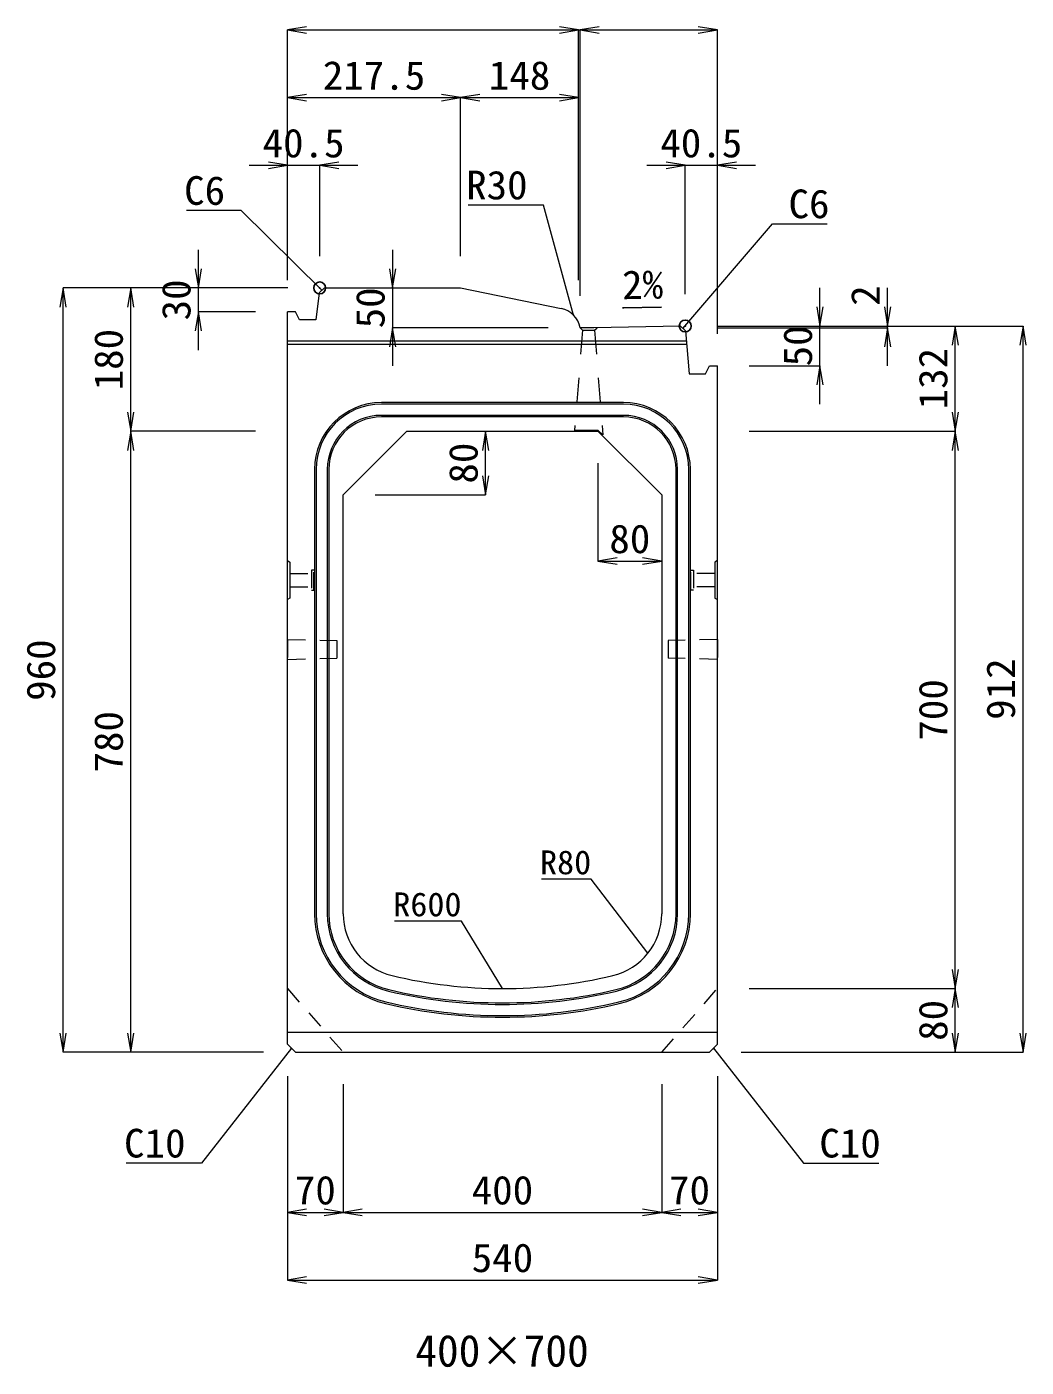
# Model space of a CAD drawing. Units: millimetres at full size. Extents: x -1267 to 18002, y -8040 to 14480.
# Drawn here: x 14337 to 15592, y 9473 to 11156 of the extents above; entities that cross this region are included whole.
import ezdxf
from ezdxf.enums import TextEntityAlignment as Align

# ---------------------------------------------------------------- set-up
doc = ezdxf.new("R2010")
doc.units = ezdxf.units.MM
doc.header["$LTSCALE"] = 30
doc.header["$PDMODE"] = 32
doc.header["$PDSIZE"] = 15
doc.linetypes.add('USER1', pattern=[1.35, 0.75, -0.6])
doc.linetypes.add('USER2', pattern=[2, 1, -1])
for name, color, linetype, lineweight in [('インサート', 3, 'USER1', 9), ('吊りマスター', 4, 'USER1', 9), ('寸法線', 7, 'Continuous', 13), ('引出線', 4, 'Continuous', 13), ('排水孔', 30, 'USER1', 13), ('本体', 2, 'Continuous', 13), ('目地', 132, 'Continuous', 5)]:
    doc.layers.add(name, color=color, linetype=linetype, lineweight=lineweight)
doc.layers.add('作業エリア', color=11, linetype='Continuous')
doc.layers.add('文字', color=7, linetype='Continuous')
doc.styles.add('ＭＳ 明朝', font='')
doc.styles.get('ＭＳ 明朝').set_extended_font_data('MS Mincho')

# ---------------------------------------------------------------- blocks, each defined once
blk = doc.blocks.new('open_arrow')
at = {"color": 0, "linetype": 'Continuous', "lineweight": -2}
blk.add_lwpolyline([(7.5, 1.25), (0, 0), (7.5, -1.25)], dxfattribs=at)

msp = doc.modelspace()

# ---------------------------------------------------------------- linework, layer by layer
at = {"layer": 'インサート'}
for p, q in [((14697.64, 10473.83), (14694.64, 10473.83)), ((14694.64, 10473.83), (14694.64, 10448.83)), ((14697.64, 10448.83), (14697.64, 10473.83)), ((15171.24, 10473.83), (15174.24, 10473.83)), ((15171.24, 10448.83), (15171.24, 10473.83)), ((15174.24, 10473.83), (15174.24, 10448.83)), ((14667.64, 10469.83), (14694.64, 10469.83)), ((14667.64, 10469.83), (14667.64, 10452.83)), ((15201.24, 10469.83), (15174.24, 10469.83)), ((15201.24, 10469.83), (15201.24, 10452.83)), ((14667.64, 10452.83), (14694.64, 10452.83)), ((14694.64, 10448.83), (14697.64, 10448.83)), ((15174.24, 10448.83), (15171.24, 10448.83)), ((15201.24, 10452.83), (15174.24, 10452.83))]:
    msp.add_line(p, q, dxfattribs=at)
at = {"layer": '作業エリア'}
for p in [(14704.94, 10828.33), (15163.94, 10780.55)]:
    msp.add_point(p, dxfattribs=at)
at = {"layer": '吊りマスター'}
for p, q in [((14664.44, 10386.83), (14664.44, 10361.83)), ((14664.44, 10386.83), (14726.44, 10385.33)), ((14726.44, 10385.33), (14726.44, 10363.33)), ((15204.44, 10386.83), (15142.44, 10385.33)), ((15142.44, 10385.33), (15142.44, 10363.33)), ((15204.44, 10386.83), (15204.44, 10361.83)), ((14664.44, 10361.83), (14726.44, 10363.33)), ((15204.44, 10361.83), (15142.44, 10363.33))]:
    msp.add_line(p, q, dxfattribs=at)
at = {"layer": '寸法線'}
for p, q in [((14664.44, 11152.38), (15029.94, 11152.38)), ((14664.44, 10838.33), (14664.44, 11152.38)), ((14981.94, 11152.38), (15079.87, 11152.38)), ((15029.94, 10838.33), (15029.94, 11152.38)), ((15029.94, 10838.33), (15029.94, 11152.38)), ((15031.87, 10818.33), (15031.87, 11152.38)), ((15031.87, 11152.38), (15204.44, 11152.38)), ((15031.87, 10818.33), (15031.87, 11152.38)), ((15204.44, 10815.33), (15204.44, 11152.38)), ((14664.44, 11067.38), (14881.94, 11067.38)), ((14664.44, 10838.33), (14664.44, 11067.38)), ((14881.94, 10868.33), (14881.94, 11067.38)), ((14881.94, 11067.38), (15029.94, 11067.38)), ((14881.94, 10868.33), (14881.94, 11067.38)), ((15029.94, 10838.33), (15029.94, 11067.38)), ((14616.44, 10982.38), (14752.94, 10982.38)), ((14664.44, 10838.33), (14664.44, 10982.38)), ((14704.94, 10868.33), (14704.94, 10982.38)), ((15115.94, 10982.38), (15252.44, 10982.38)), ((15163.94, 10820.55), (15163.94, 10982.38)), ((15204.44, 10770.55), (15204.44, 10982.38)), ((14552.69, 10750.33), (14552.69, 10876.33)), ((14796.44, 10876.33), (14796.44, 10730.33)), ((14382.69, 9868.33), (14382.69, 10828.33)), ((14664.94, 10828.33), (14382.69, 10828.33)), ((14467.69, 10648.33), (14467.69, 10828.33)), ((14664.94, 10828.33), (14467.69, 10828.33)), ((14664.94, 10828.33), (14552.69, 10828.33)), ((15333.22, 10682.55), (15333.22, 10828.55)), ((15418.22, 10730.33), (15418.22, 10828.55)), ((14624.44, 10798.33), (14552.69, 10798.33)), ((14991.87, 10778.33), (14796.44, 10778.33)), ((15203.94, 10780.55), (15503.22, 10780.55)), ((15203.94, 10780.55), (15588.22, 10780.55)), ((15203.94, 10780.55), (15333.22, 10780.55)), ((15203.94, 10780.55), (15418.22, 10780.55)), ((15203.94, 10778.33), (15418.22, 10778.33)), ((15503.22, 10648.33), (15503.22, 10780.55)), ((15588.22, 9868.33), (15588.22, 10780.55)), ((15244.44, 10730.55), (15333.22, 10730.55)), ((14467.69, 9868.33), (14467.69, 10648.33)), ((14624.44, 10648.33), (14467.69, 10648.33)), ((14624.44, 10648.33), (14467.69, 10648.33)), ((14913.29, 10568.33), (14913.29, 10648.33)), ((15244.44, 10648.33), (15503.22, 10648.33)), ((15244.44, 10648.33), (15503.22, 10648.33)), ((15503.22, 9948.33), (15503.22, 10648.33)), ((15054.44, 10608.33), (15054.44, 10485.25)), ((14774.44, 10568.33), (14913.29, 10568.33)), ((15054.44, 10485.25), (15134.44, 10485.25)), ((15244.44, 9948.33), (15503.22, 9948.33)), ((15244.44, 9948.33), (15503.22, 9948.33)), ((15503.22, 9868.33), (15503.22, 9948.33)), ((14634.44, 9868.33), (14382.69, 9868.33)), ((14634.44, 9868.33), (14467.69, 9868.33)), ((15234.44, 9868.33), (15503.22, 9868.33)), ((15234.44, 9868.33), (15588.22, 9868.33)), ((14664.44, 9838.33), (14664.44, 9667.18)), ((14664.44, 9838.33), (14664.44, 9582.18)), ((15204.44, 9838.33), (15204.44, 9667.18)), ((15204.44, 9838.33), (15204.44, 9582.18)), ((14734.44, 9828.33), (14734.44, 9667.18)), ((14734.44, 9828.33), (14734.44, 9667.18)), ((15134.44, 9828.33), (15134.44, 9667.18)), ((15134.44, 9828.33), (15134.44, 9667.18)), ((14664.44, 9667.18), (14734.44, 9667.18)), ((14734.44, 9667.18), (15134.44, 9667.18)), ((15134.44, 9667.18), (15204.44, 9667.18)), ((14664.44, 9582.18), (15204.44, 9582.18))]:
    msp.add_line(p, q, dxfattribs=at)
at = {"layer": '引出線'}
for points in [[(15023.84, 10794.2), (14986.04, 10932.44), (14891.36, 10932.44)], [(14707.57, 10825.36), (14606.14, 10925.56), (14537.79, 10925.56)], [(15161.19, 10777.5), (15273.74, 10908.8), (15342.09, 10908.8)], [(15085.35, 10803.28), (15134.05, 10804.26), (15085.31, 10803.28)], [(15117.2, 9992.76), (15045.94, 10085.86), (14983.71, 10085.86)], [(14934.44, 9948.33), (14883.07, 10033.08), (14798.9, 10033.08)], [(14669.44, 9873.33), (14556.46, 9728.9), (14461.79, 9728.9)], [(15199.44, 9873.33), (15312.42, 9728.9), (15407.09, 9728.9)]]:
    msp.add_lwpolyline(points, dxfattribs=at)
at = {"layer": '排水孔', "linetype": 'USER2'}
for p, q in [((15035.07, 10775.13), (15031.87, 10778.33)), ((15050.07, 10775.13), (15053.27, 10778.33)), ((15035.07, 10775.13), (15025.07, 10649.33)), ((15035.07, 10775.13), (15050.07, 10775.13)), ((15050.07, 10775.13), (15060.51, 10643.67)), ((15054.85, 10649.33), (15025.07, 10649.33)), ((15054.85, 10649.33), (15060.51, 10643.67))]:
    msp.add_line(p, q, dxfattribs=at)
at = {"layer": '本体'}
for p, q in [((14710.94, 10828.33), (14704.19, 10822.38)), ((14710.94, 10828.33), (14881.94, 10828.33)), ((14881.94, 10828.33), (15008.25, 10802.73)), ((14704.19, 10822.38), (14699.94, 10788.33)), ((14664.44, 9878.33), (14664.44, 10798.33)), ((14674.44, 10798.33), (14664.44, 10798.33)), ((14679.44, 10788.33), (14674.44, 10798.33)), ((14699.94, 10788.33), (14679.44, 10788.33)), ((15049.44, 10778.33), (15031.87, 10778.33)), ((15157.94, 10780.43), (15049.44, 10778.33)), ((15157.94, 10780.43), (15164.44, 10774.57)), ((15164.44, 10774.57), (15168.94, 10720.55)), ((15189.44, 10720.55), (15194.44, 10730.55)), ((15194.44, 10730.55), (15204.44, 10730.55)), ((15204.44, 9878.33), (15204.44, 10730.55)), ((15168.94, 10720.55), (15189.44, 10720.55)), ((14734.44, 10568.33), (14814.44, 10648.33)), ((14814.44, 10648.33), (15054.44, 10648.33)), ((15054.44, 10648.33), (15134.44, 10568.33)), ((14734.44, 10042.37), (14734.44, 10568.33)), ((15134.44, 10568.33), (15134.44, 10042.37)), ((14674.44, 9868.33), (14664.44, 9878.33)), ((14674.44, 9868.33), (15194.44, 9868.33)), ((15194.44, 9868.33), (15204.44, 9878.33))]:
    msp.add_line(p, q, dxfattribs=at)
at = {"layer": '本体', "lineweight": 9}
for p, q in [((14664.44, 10485.83), (14667.64, 10483.83)), ((14667.64, 10483.83), (14667.64, 10438.83)), ((15204.44, 10485.83), (15201.24, 10483.83)), ((15201.24, 10483.83), (15201.24, 10438.83)), ((14667.64, 10438.83), (14664.44, 10436.83)), ((15201.24, 10438.83), (15204.44, 10436.83)), ((14664.44, 9893.33), (15204.44, 9893.33))]:
    msp.add_line(p, q, dxfattribs=at)
at = {"layer": '本体', "linetype": 'USER1', "lineweight": 9}
for p, q in [((14664.44, 9948.33), (14734.44, 9868.33)), ((15134.44, 9868.33), (15204.44, 9948.33))]:
    msp.add_line(p, q, dxfattribs=at)
at = {"layer": '本体'}
for centre, radius, start, end in [((15002.29, 10773.33), 30, 9.60488, 78.54125), ((14814.44, 10042.37), 80, 180, 256.65764), ((15054.44, 10042.37), 80, 283.34236, 0), ((14934.44, 10548.33), 600, 256.65764, 283.34236)]:
    msp.add_arc(centre, radius, start, end, dxfattribs=at)
at = {"layer": '目地'}
for p, q in [((15165.54, 10761.33), (14664.44, 10761.33)), ((15165.87, 10757.33), (14664.44, 10757.33)), ((15086.44, 10684.33), (14782.44, 10684.33)), ((15086.44, 10682.33), (14782.44, 10682.33)), ((15086.44, 10668.33), (14782.44, 10668.33)), ((15086.44, 10666.33), (14782.44, 10666.33)), ((14698.44, 10600.33), (14698.44, 10042.37)), ((14700.44, 10600.33), (14700.44, 10042.37)), ((14714.44, 10600.33), (14714.44, 10042.37)), ((14716.44, 10600.33), (14716.44, 10042.37)), ((15152.44, 10042.37), (15152.44, 10600.33)), ((15154.44, 10042.37), (15154.44, 10600.33)), ((15168.44, 10042.37), (15168.44, 10600.33)), ((15170.44, 10042.37), (15170.44, 10600.33))]:
    msp.add_line(p, q, dxfattribs=at)
for centre, radius, start, end in [((14782.44, 10600.33), 84, 90, 180), ((14782.44, 10600.33), 82, 90, 180), ((15086.44, 10600.33), 84, 0, 90), ((15086.44, 10600.33), 82, 0, 90), ((14782.44, 10600.33), 68, 90, 180), ((14782.44, 10600.33), 66, 90, 180), ((15086.44, 10600.33), 68, 0, 90), ((15086.44, 10600.33), 66, 0, 90), ((14814.44, 10042.37), 116, 180, 256.65764), ((14814.44, 10042.37), 114, 180, 256.65764), ((14814.44, 10042.37), 100, 180, 256.65764), ((14814.44, 10042.37), 98, 180, 256.65764), ((15054.44, 10042.37), 98, 283.34236, 0), ((15054.44, 10042.37), 100, 283.34236, 0), ((15054.44, 10042.37), 114, 283.34236, 0), ((15054.44, 10042.37), 116, 283.34236, 0), ((14934.44, 10548.33), 620, 256.65764, 283.34236), ((14934.44, 10548.33), 618, 256.65764, 283.34236), ((14934.44, 10548.33), 636, 256.65764, 283.34236), ((14934.44, 10548.33), 634, 256.65764, 283.34236)]:
    msp.add_arc(centre, radius, start, end, dxfattribs=at)

# ---------------------------------------------------------------- block references
at = {"layer": '寸法線', "xscale": 3.2, "yscale": 3.2}
for p in [(14664.44, 11152.38), (15031.87, 11152.38), (15031.87, 11152.38), (14664.44, 11067.38), (14881.94, 11067.38), (14704.94, 10982.38), (15204.44, 10982.38), (15054.44, 10485.25), (14664.44, 9667.18), (14734.44, 9667.18), (15134.44, 9667.18), (14664.44, 9582.18)]:
    msp.add_blockref('open_arrow', p, dxfattribs=at)
for p, rotation in [((15029.94, 11152.38), 180), ((15029.94, 11152.38), 180), ((15204.44, 11152.38), 180), ((14881.94, 11067.38), 180), ((15029.94, 11067.38), 180), ((14664.44, 10982.38), 180), ((15163.94, 10982.38), 180), ((14552.69, 10828.33), 90), ((14796.44, 10828.33), 90), ((14382.69, 10828.33), 270), ((14467.69, 10828.33), 270), ((14552.69, 10798.33), 270), ((15333.22, 10780.55), 90), ((15418.22, 10780.55), 90), ((14796.44, 10778.33), 270), ((15418.22, 10778.33), 270), ((15503.22, 10780.55), 270), ((15588.22, 10780.55), 270), ((15333.22, 10730.55), 270), ((14467.69, 10648.33), 90), ((15503.22, 10648.33), 90), ((14467.69, 10648.33), 270), ((14913.29, 10648.33), 270), ((15503.22, 10648.33), 270), ((14913.29, 10568.33), 90), ((15134.44, 10485.25), 180), ((15503.22, 9948.33), 90), ((15503.22, 9948.33), 270), ((14382.69, 9868.33), 90), ((14467.69, 9868.33), 90), ((15503.22, 9868.33), 90), ((15588.22, 9868.33), 90), ((14734.44, 9667.18), 180), ((15134.44, 9667.18), 180), ((15204.44, 9667.18), 180), ((15204.44, 9582.18), 180)]:
    msp.add_blockref('open_arrow', p, dxfattribs=dict(at, rotation=rotation))
at = {"layer": '引出線'}
for p, xscale, yscale, rotation in [((14707.57, 10825.36), 0.16, 0.16, 135.3), ((15023.84, 10794.2), 0.16, 0.16, 105.3), ((15085.35, 10803.28), 0.16, 0.16, 1.1), ((15161.19, 10777.5), 0.16, 0.16, 49.4), ((15117.2, 9992.76), 0.133, 0.133, 127.4), ((14934.44, 9948.33), 0.133, 0.133, 121.2), ((14669.44, 9873.33), 0.16, 0.16, 232), ((15199.44, 9873.33), 0.16, 0.16, 308)]:
    msp.add_blockref('open_arrow', p, dxfattribs=dict(at, xscale=xscale, yscale=yscale, rotation=rotation))

# ---------------------------------------------------------------- texts
at = {"layer": '寸法線', "style": 'ＭＳ 明朝', "width": 1.05}
for s, p in [('217.5', (14773.19, 11095.38)), ('148', (14955.94, 11095.38)), ('40.5', (14684.69, 11010.38)), ('40.5', (15184.19, 11010.38)), ('80', (15094.44, 10513.25)), ('70', (14699.44, 9695.18)), ('400', (14934.44, 9695.18)), ('70', (15169.44, 9695.18)), ('540', (14934.44, 9610.18))]:
    msp.add_text(s, height=36.03, dxfattribs=at).set_placement(p, align=Align.MIDDLE_CENTER)
for s, p in [('30', (14524.69, 10813.33)), ('50', (14768.44, 10803.33)), ('2', (15390.22, 10818.8)), ('50', (15305.22, 10755.55)), ('180', (14439.69, 10738.33)), ('132', (15475.22, 10714.44)), ('80', (14885.29, 10608.33)), ('960', (14354.69, 10348.33)), ('912', (15560.22, 10324.44)), ('700', (15475.22, 10298.33)), ('780', (14439.69, 10258.33)), ('80', (15475.22, 9908.33))]:
    msp.add_text(s, height=36.03, rotation=90, dxfattribs=at).set_placement(p, align=Align.MIDDLE_CENTER)
at = {"layer": '引出線', "style": 'ＭＳ 明朝', "width": 1.05}
for s, height, p in [('C6', 36.03, (14586.14, 10968.76)), ('R30', 36.03, (14966.04, 10975.64)), ('R80', 30.02, (15045.94, 10121.86)), ('R600', 30.02, (14883.07, 10069.08)), ('C10', 36.03, (14536.46, 9772.1))]:
    msp.add_text(s, height=height, dxfattribs=at).set_placement(p, align=Align.TOP_RIGHT)
for s, p in [('C6', (15293.74, 10952)), ('C10', (15332.42, 9772.1))]:
    msp.add_text(s, height=36.03, dxfattribs=at).set_placement(p, align=Align.TOP_LEFT)
msp.add_text('2%', height=36.03, rotation=1.146, dxfattribs=at).set_placement((15084.37, 10850.17), align=Align.TOP_LEFT)
at = {"layer": '文字', "style": 'ＭＳ 明朝'}
msp.add_text('400×700', height=40.03, dxfattribs=at).set_placement((14933.96, 9493.36), align=Align.MIDDLE_CENTER)

doc.saveas('drawing.dxf')
